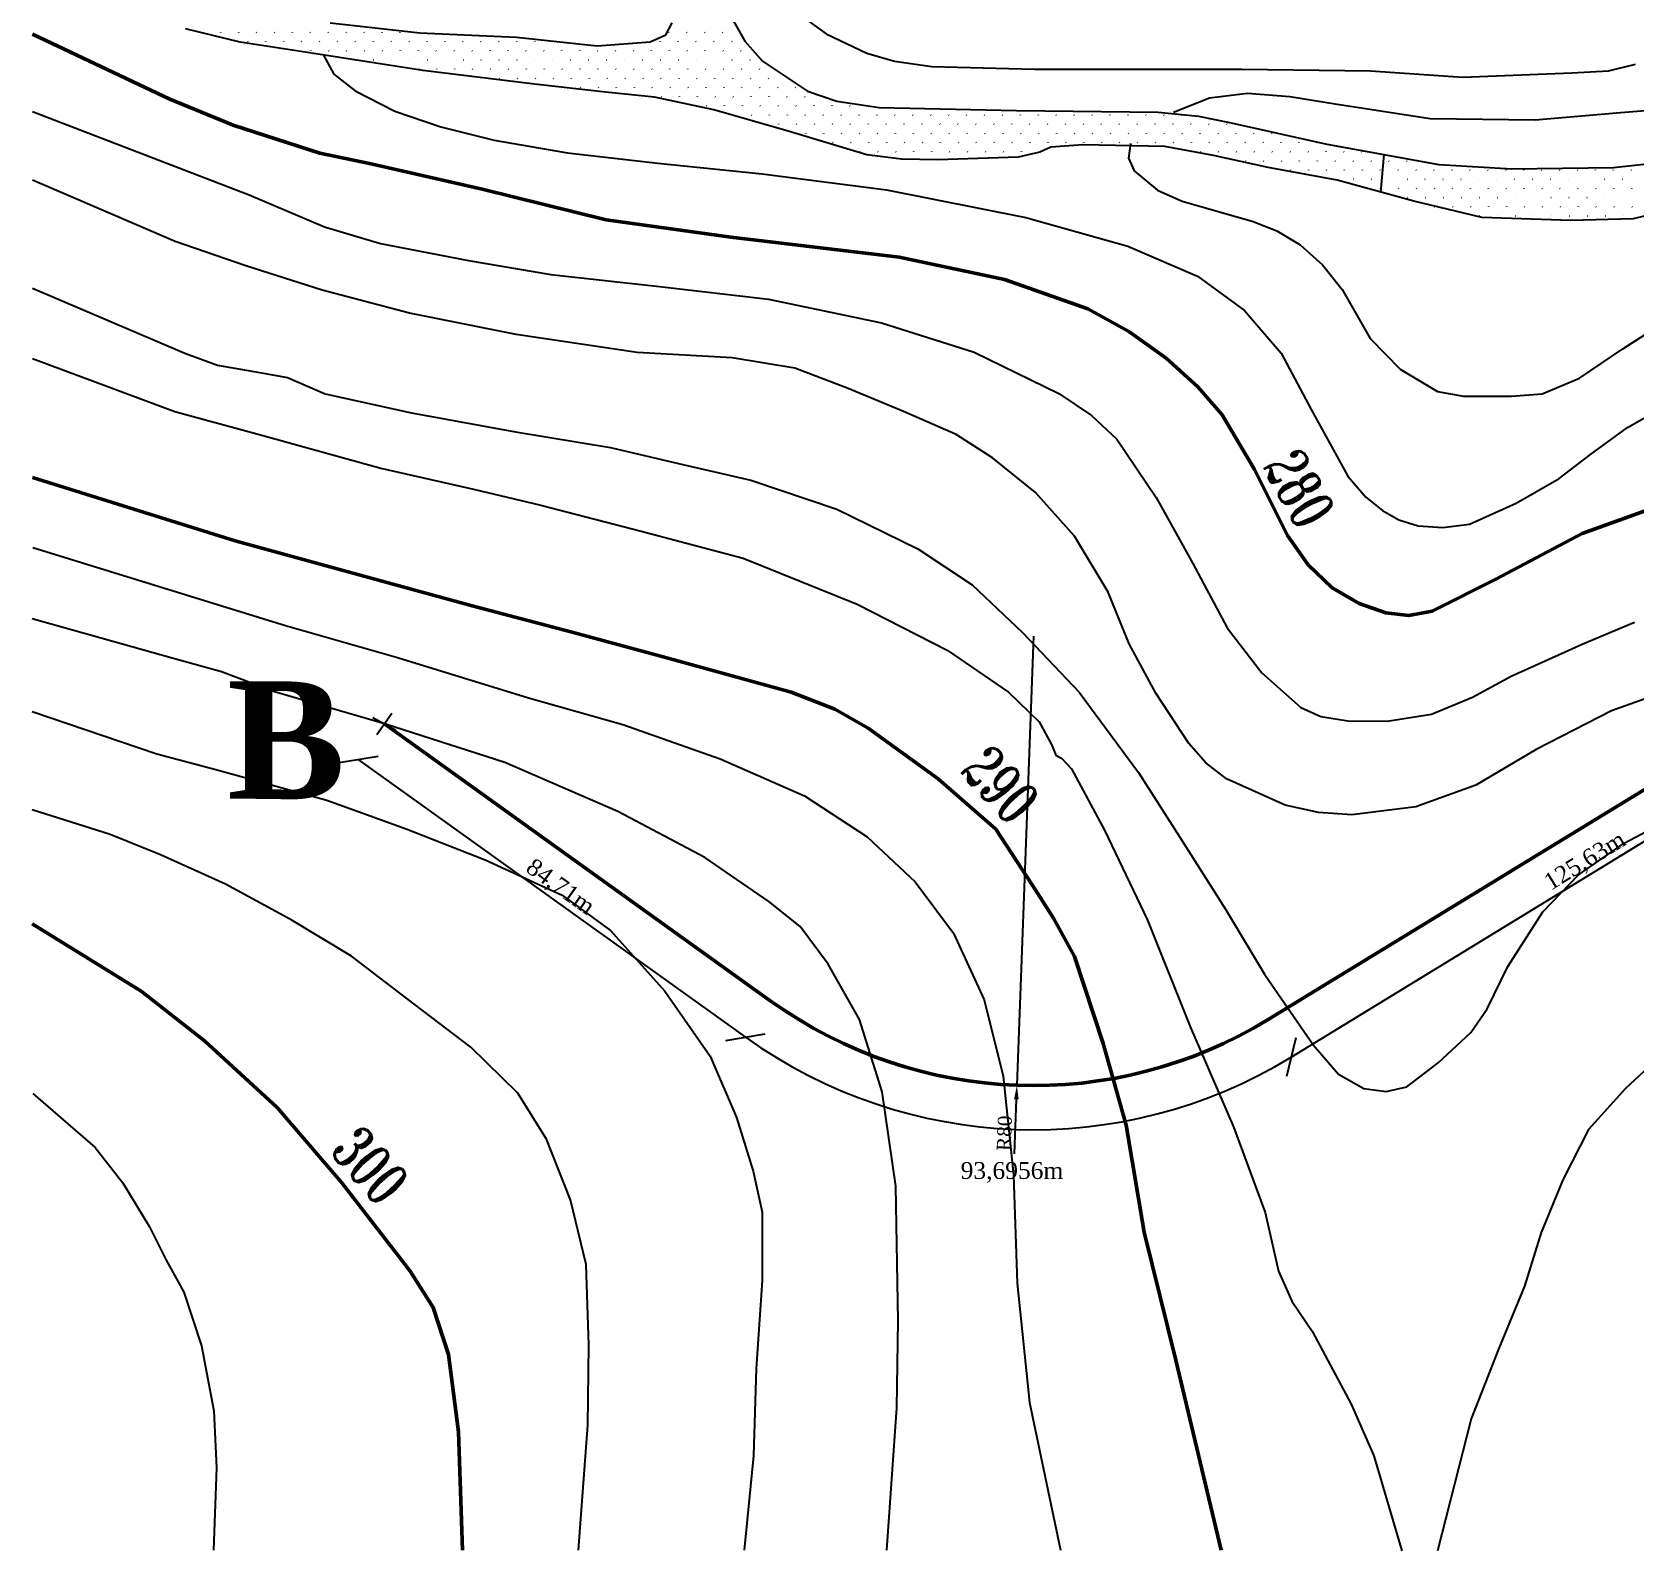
# Model space of a CAD drawing. Header units: millimetres. Extents: x 2268 to 10992, y 389 to 3530.
# Drawn here: x 5592.3 to 5877.3, y 390.2 to 660.5 of the extents above; entities that cross this region are included whole.
import ezdxf
from ezdxf.enums import TextEntityAlignment as Align

# ---------------------------------------------------------------- set-up
doc = ezdxf.new("R2010")
doc.units = ezdxf.units.MM
doc.layers.get('0').update_dxf_attribs({"true_color": 0xd9d9d9})
doc.layers.add('fiume', color=4, linetype='Continuous')
doc.layers.add('reffifilo 2', color=192, linetype='Continuous')
doc.layers.add('linee rosse', color=7, linetype='Continuous', lineweight=50, true_color=0xffc2c2)
doc.layers.add('picchetti', color=7, linetype='Continuous', true_color=0x990000)
doc.layers.add('testo', color=7, linetype='Continuous', true_color=0x990000)
doc.styles.get("Standard").update_dxf_attribs({"font": 'times.ttf'})
doc.styles.add('TRIPLEX', font='romant', dxfattribs={"width": 0.86, "height": 10})
doc.dimstyles.new('ISO-25', dxfattribs={"dimtxt": 2.5, "dimasz": 2.5, "dimexe": 1.25, "dimexo": 0.625, "dimtad": 1, "dimtxsty": 'Standard', "dimcen": 2.5, "dimadec": 0, "dimazin": 0, "dimtfac": 1, "dimtmove": 0, "dimatfit": 3, "dimfxl": 1, "dimarcsym": 0})

# ---------------------------------------------------------------- blocks, each defined once
blk = doc.blocks.new('B01C419F8')
at = {"layer": 'fiume', "linetype": 'Continuous'}
for p, q in [((332.82, 100.89), (332.84, 100.9)), ((333.4, 100.34), (333.41, 100.35)), ((333.98, 100.92), (333.99, 100.93)), ((334.56, 100.37), (334.57, 100.38)), ((335.14, 100.95), (335.15, 100.96)), ((335.72, 100.4), (335.73, 100.41)), ((332.82, 99.76), (332.84, 99.77)), ((333.4, 99.21), (333.41, 99.22)), ((333.98, 99.79), (333.99, 99.8)), ((334.56, 99.24), (334.57, 99.25)), ((335.14, 99.82), (335.15, 99.83)), ((335.72, 99.26), (335.73, 99.28)), ((332.82, 98.63), (332.84, 98.64)), ((333.4, 98.08), (333.41, 98.09)), ((333.98, 98.66), (333.99, 98.67)), ((334.56, 98.1), (334.57, 98.12)), ((335.14, 98.68), (335.15, 98.7)), ((335.72, 98.13), (335.73, 98.15)), ((332.82, 97.5), (332.84, 97.51)), ((333.98, 97.52), (333.99, 97.54)), ((335.14, 97.55), (335.15, 97.57)), ((332.82, 96.36), (332.84, 96.38)), ((333.4, 96.94), (333.41, 96.96)), ((333.98, 96.39), (333.99, 96.41)), ((334.56, 96.97), (334.57, 96.99)), ((335.14, 96.42), (335.15, 96.44)), ((335.72, 97), (335.73, 97.02)), ((332.82, 95.23), (332.84, 95.25)), ((333.4, 95.81), (333.41, 95.83)), ((333.98, 95.26), (333.99, 95.28)), ((334.56, 95.84), (334.57, 95.86)), ((335.14, 95.29), (335.15, 95.3)), ((335.72, 95.87), (335.73, 95.88)), ((332.82, 94.1), (332.84, 94.12)), ((333.4, 94.68), (333.41, 94.7)), ((333.98, 94.13), (333.99, 94.14)), ((334.56, 94.71), (334.57, 94.72)), ((335.14, 94.16), (335.15, 94.17)), ((335.72, 94.74), (335.73, 94.75)), ((333.4, 93.55), (333.41, 93.56)), ((334.56, 93.58), (334.57, 93.59)), ((335.14, 93.03), (335.15, 93.04)), ((335.72, 93.61), (335.73, 93.62)), ((332.82, 92.97), (332.84, 92.98)), ((333.4, 92.42), (333.41, 92.43)), ((333.98, 93), (333.99, 93.01)), ((334.56, 92.45), (334.57, 92.46)), ((335.72, 92.48), (335.73, 92.49)), ((332.82, 91.84), (332.84, 91.85)), ((333.4, 91.29), (333.41, 91.3)), ((333.98, 91.87), (333.99, 91.88)), ((334.56, 91.32), (334.57, 91.33)), ((335.14, 91.9), (335.15, 91.91)), ((335.72, 91.34), (335.73, 91.36)), ((332.82, 90.71), (332.84, 90.72)), ((333.4, 90.16), (333.41, 90.17)), ((333.98, 90.74), (333.99, 90.75)), ((334.56, 90.18), (334.57, 90.2)), ((335.14, 90.76), (335.15, 90.78)), ((332.82, 89.58), (332.84, 89.59)), ((333.4, 89.02), (333.41, 89.04)), ((333.98, 89.6), (333.99, 89.62)), ((334.56, 89.05), (334.57, 89.07)), ((335.14, 89.63), (335.15, 89.65)), ((332.82, 88.44), (332.84, 88.46)), ((333.98, 88.47), (333.99, 88.49)), ((335.14, 88.5), (335.15, 88.52)), ((332.82, 87.31), (332.84, 87.33)), ((333.4, 87.89), (333.41, 87.91)), ((333.98, 87.34), (333.99, 87.36)), ((334.56, 87.92), (334.57, 87.94)), ((332.24, 86.73), (332.26, 86.75)), ((332.82, 86.18), (332.84, 86.2)), ((333.4, 86.76), (333.41, 86.78)), ((333.98, 86.21), (333.99, 86.22)), ((334.56, 86.79), (334.57, 86.8)), ((332.24, 85.6), (332.26, 85.62)), ((332.82, 85.05), (332.84, 85.06)), ((333.4, 85.63), (333.41, 85.64)), ((333.98, 85.08), (333.99, 85.09)), ((332.24, 84.47), (332.26, 84.49)), ((332.82, 83.92), (332.84, 83.93)), ((333.4, 84.5), (333.41, 84.51)), ((331.66, 83.89), (331.68, 83.91)), ((332.24, 83.34), (332.26, 83.35)), ((333.4, 83.37), (333.41, 83.38)), ((331.66, 82.76), (331.68, 82.77)), ((332.24, 82.21), (332.26, 82.22)), ((332.82, 82.79), (332.84, 82.8)), ((333.4, 82.24), (333.41, 82.25)), ((331.08, 81.05), (331.1, 81.06)), ((331.66, 81.63), (331.68, 81.64)), ((332.24, 81.08), (332.26, 81.09)), ((332.82, 81.66), (332.84, 81.67)), ((331.08, 79.92), (331.1, 79.93)), ((331.66, 80.5), (331.68, 80.51)), ((332.24, 79.95), (332.26, 79.96)), ((332.82, 80.53), (332.84, 80.54)), ((331.66, 79.37), (331.68, 79.38)), ((332.82, 79.39), (332.84, 79.41)), ((330.5, 78.21), (330.52, 78.22)), ((331.08, 78.79), (331.1, 78.8)), ((331.66, 78.23), (331.68, 78.25)), ((332.24, 78.81), (332.26, 78.83)), ((330.5, 77.07), (330.52, 77.09)), ((331.08, 77.65), (331.1, 77.67)), ((331.66, 77.1), (331.68, 77.12)), ((332.24, 77.68), (332.26, 77.7)), ((330.5, 75.94), (330.52, 75.96)), ((331.08, 76.52), (331.1, 76.54)), ((331.66, 75.97), (331.68, 75.99)), ((332.24, 76.55), (332.26, 76.57)), ((329.92, 75.36), (329.94, 75.38)), ((330.5, 74.81), (330.52, 74.83)), ((331.08, 75.39), (331.1, 75.41)), ((331.66, 74.84), (331.68, 74.85)), ((329.92, 74.23), (329.94, 74.25)), ((331.08, 74.26), (331.1, 74.27)), ((329.92, 73.1), (329.94, 73.11)), ((330.5, 73.68), (330.52, 73.69)), ((331.08, 73.13), (331.1, 73.14)), ((331.66, 73.71), (331.68, 73.72)), ((329.34, 72.52), (329.36, 72.54)), ((329.92, 71.97), (329.94, 71.98)), ((330.5, 72.55), (330.52, 72.56)), ((331.08, 72), (331.1, 72.01)), ((329.34, 71.39), (329.36, 71.4)), ((329.92, 70.84), (329.94, 70.85)), ((330.5, 71.42), (330.52, 71.43)), ((331.08, 70.87), (331.1, 70.88)), ((329.34, 70.26), (329.36, 70.27)), ((330.5, 70.29), (330.52, 70.3)), ((329.34, 69.13), (329.36, 69.14)), ((329.92, 69.71), (329.94, 69.72)), ((330.5, 69.16), (330.52, 69.17)), ((331.08, 69.73), (331.1, 69.75)), ((329.34, 68), (329.36, 68.01)), ((329.92, 68.58), (329.94, 68.59)), ((330.5, 68.02), (330.52, 68.04)), ((331.08, 68.6), (331.1, 68.62)), ((329.34, 66.86), (329.36, 66.88)), ((329.92, 67.44), (329.94, 67.46)), ((330.5, 66.89), (330.52, 66.91)), ((331.08, 67.47), (331.1, 67.49)), ((329.34, 65.73), (329.36, 65.75)), ((329.92, 66.31), (329.94, 66.33)), ((330.5, 65.76), (330.52, 65.78)), ((331.08, 66.34), (331.1, 66.35)), ((329.92, 65.18), (329.94, 65.2)), ((331.08, 65.21), (331.1, 65.22)), ((329.34, 64.6), (329.36, 64.62)), ((329.92, 64.05), (329.94, 64.06)), ((330.5, 64.63), (330.52, 64.64)), ((331.08, 64.08), (331.1, 64.09)), ((329.34, 63.47), (329.36, 63.48)), ((329.92, 62.92), (329.94, 62.93)), ((330.5, 63.5), (330.52, 63.51)), ((331.08, 62.95), (331.1, 62.96)), ((331.66, 63.53), (331.68, 63.54)), ((329.34, 62.34), (329.36, 62.35)), ((329.92, 61.79), (329.94, 61.8)), ((330.5, 62.37), (330.52, 62.38)), ((331.08, 61.82), (331.1, 61.83)), ((331.66, 62.4), (331.68, 62.41)), ((329.34, 61.21), (329.36, 61.22)), ((329.92, 60.66), (329.94, 60.67)), ((330.5, 61.24), (330.52, 61.25)), ((331.08, 60.68), (331.1, 60.7)), ((331.66, 61.26), (331.68, 61.28)), ((329.34, 60.08), (329.36, 60.09)), ((330.5, 60.1), (330.52, 60.12)), ((331.66, 60.13), (331.68, 60.15)), ((329.34, 58.94), (329.36, 58.96)), ((329.92, 59.52), (329.94, 59.54)), ((330.5, 58.97), (330.52, 58.99)), ((331.08, 59.55), (331.1, 59.57)), ((331.66, 59), (331.68, 59.02)), ((329.34, 57.81), (329.36, 57.83)), ((329.92, 58.39), (329.94, 58.41)), ((330.5, 57.84), (330.52, 57.86)), ((331.08, 58.42), (331.1, 58.44)), ((331.66, 57.87), (331.68, 57.88)), ((329.34, 56.68), (329.36, 56.7)), ((329.92, 57.26), (329.94, 57.28)), ((330.5, 56.71), (330.52, 56.72)), ((331.08, 57.29), (331.1, 57.3)), ((331.66, 56.74), (331.68, 56.75)), ((329.92, 56.13), (329.94, 56.14)), ((331.08, 56.16), (331.1, 56.17)), ((331.66, 55.61), (331.68, 55.62)), ((329.34, 55.55), (329.36, 55.56)), ((329.92, 55), (329.94, 55.01)), ((330.5, 55.58), (330.52, 55.59)), ((331.08, 55.03), (331.1, 55.04)), ((329.34, 54.42), (329.36, 54.43)), ((329.92, 53.87), (329.94, 53.88)), ((330.5, 54.45), (330.52, 54.46)), ((331.08, 53.9), (331.1, 53.91)), ((331.66, 54.48), (331.68, 54.49)), ((329.34, 53.29), (329.36, 53.3)), ((329.92, 52.74), (329.94, 52.75)), ((330.5, 53.32), (330.52, 53.33)), ((331.08, 52.76), (331.1, 52.78)), ((331.66, 53.34), (331.68, 53.36)), ((328.76, 51.58), (328.78, 51.59)), ((329.34, 52.16), (329.36, 52.17)), ((329.92, 51.6), (329.94, 51.62)), ((330.5, 52.18), (330.52, 52.2)), ((331.08, 51.63), (331.1, 51.65)), ((331.66, 52.21), (331.68, 52.23)), ((329.34, 51.02), (329.36, 51.04)), ((330.5, 51.05), (330.52, 51.07)), ((328.76, 50.45), (328.78, 50.46)), ((329.34, 49.89), (329.36, 49.91)), ((329.92, 50.47), (329.94, 50.49)), ((330.5, 49.92), (330.52, 49.94)), ((331.08, 50.5), (331.1, 50.52)), ((328.18, 48.73), (328.2, 48.75)), ((328.76, 49.31), (328.78, 49.33)), ((329.34, 48.76), (329.36, 48.78)), ((329.92, 49.34), (329.94, 49.36)), ((330.5, 48.79), (330.52, 48.8)), ((327.6, 48.15), (327.62, 48.17)), ((328.18, 47.6), (328.2, 47.62)), ((328.76, 48.18), (328.78, 48.2)), ((329.34, 47.63), (329.36, 47.64)), ((329.92, 48.21), (329.94, 48.22)), ((327.6, 47.02), (327.62, 47.04)), ((328.76, 47.05), (328.78, 47.07)), ((329.34, 46.5), (329.36, 46.51)), ((329.92, 47.08), (329.94, 47.09)), ((326.44, 45.86), (326.46, 45.88)), ((327.02, 46.44), (327.04, 46.46)), ((327.6, 45.89), (327.62, 45.91)), ((328.18, 46.47), (328.2, 46.49)), ((328.76, 45.92), (328.78, 45.93)), ((325.28, 44.7), (325.3, 44.72)), ((325.86, 45.28), (325.88, 45.3)), ((326.44, 44.73), (326.46, 44.75)), ((327.02, 45.31), (327.04, 45.33)), ((327.6, 44.76), (327.62, 44.77)), ((328.18, 45.34), (328.2, 45.35)), ((328.76, 44.79), (328.78, 44.8)), ((329.34, 45.37), (329.36, 45.38)), ((324.12, 43.54), (324.14, 43.56)), ((324.7, 44.12), (324.72, 44.14)), ((325.28, 43.57), (325.3, 43.59)), ((325.86, 44.15), (325.88, 44.17)), ((326.44, 43.6), (326.46, 43.61)), ((327.02, 44.18), (327.04, 44.19)), ((327.6, 43.63), (327.62, 43.64)), ((328.18, 44.21), (328.2, 44.22)), ((328.76, 43.66), (328.78, 43.67)), ((329.34, 44.24), (329.34, 44.24)), ((324.7, 42.99), (324.72, 43.01)), ((325.86, 43.02), (325.88, 43.03)), ((326.44, 42.47), (326.46, 42.48)), ((327.02, 43.05), (327.04, 43.06)), ((327.6, 42.5), (327.62, 42.51)), ((328.18, 43.08), (328.2, 43.09)), ((328.76, 42.53), (328.78, 42.54)), ((324.12, 42.41), (324.14, 42.43)), ((324.7, 41.86), (324.72, 41.87)), ((325.28, 42.44), (325.3, 42.45)), ((325.86, 41.89), (325.88, 41.9)), ((327.02, 41.92), (327.04, 41.93)), ((328.18, 41.95), (328.2, 41.96)), ((324.12, 41.28), (324.14, 41.3)), ((324.7, 40.73), (324.72, 40.74)), ((325.28, 41.31), (325.3, 41.32)), ((325.86, 40.76), (325.88, 40.77)), ((326.44, 41.34), (326.46, 41.35)), ((327.02, 40.79), (327.04, 40.8)), ((327.6, 41.37), (327.62, 41.38)), ((328.18, 40.81), (328.2, 40.83)), ((324.12, 40.15), (324.14, 40.16)), ((324.7, 39.6), (324.72, 39.61)), ((325.28, 40.18), (325.3, 40.19)), ((325.86, 39.63), (325.88, 39.64)), ((326.44, 40.21), (326.46, 40.22)), ((327.02, 39.65), (327.04, 39.67)), ((327.6, 40.23), (327.62, 40.25)), ((328.18, 39.68), (328.2, 39.7)), ((325.28, 39.05), (325.3, 39.06)), ((325.86, 38.49), (325.88, 38.51)), ((326.44, 39.07), (326.46, 39.09)), ((327.02, 38.52), (327.04, 38.54)), ((327.6, 39.1), (327.62, 39.12)), ((325.28, 37.92), (325.3, 37.93)), ((326.44, 37.94), (326.46, 37.96)), ((327.6, 37.97), (327.62, 37.99)), ((325.28, 36.78), (325.3, 36.8)), ((325.86, 37.36), (325.88, 37.38)), ((326.44, 36.81), (326.46, 36.83)), ((327.02, 37.39), (327.04, 37.41)), ((327.6, 36.84), (327.62, 36.85)), ((325.28, 35.65), (325.3, 35.67)), ((325.86, 36.23), (325.88, 36.25)), ((326.44, 35.68), (326.46, 35.69)), ((327.02, 36.26), (327.04, 36.27)), ((327.6, 35.71), (327.62, 35.72)), ((325.28, 34.52), (325.3, 34.54)), ((325.86, 35.1), (325.88, 35.11)), ((326.44, 34.55), (326.46, 34.56)), ((327.02, 35.13), (327.04, 35.14)), ((327.6, 34.58), (327.62, 34.59)), ((325.28, 33.39), (325.3, 33.4)), ((325.86, 33.97), (325.88, 33.98)), ((326.44, 33.42), (326.46, 33.43)), ((327.02, 34), (327.04, 34.01)), ((327.6, 33.45), (327.61, 33.45)), ((324.7, 32.81), (324.72, 32.82)), ((325.86, 32.84), (325.88, 32.85)), ((327.02, 32.87), (327.04, 32.88)), ((324.7, 31.68), (324.72, 31.69)), ((325.28, 32.26), (325.3, 32.27)), ((325.86, 31.71), (325.88, 31.72)), ((326.44, 32.29), (326.46, 32.3)), ((327.02, 31.73), (327.04, 31.75)), ((324.7, 30.55), (324.72, 30.56)), ((325.28, 31.13), (325.3, 31.14)), ((325.86, 30.58), (325.88, 30.59)), ((326.44, 31.16), (326.46, 31.17)), ((327.02, 30.6), (327.04, 30.62)), ((324.7, 29.42), (324.72, 29.43)), ((325.28, 30), (325.3, 30.01)), ((325.86, 29.44), (325.88, 29.46)), ((326.44, 30.02), (326.46, 30.04)), ((327.02, 29.47), (327.04, 29.49)), ((325.28, 28.86), (325.3, 28.88)), ((325.86, 28.31), (325.88, 28.33)), ((326.44, 28.89), (326.46, 28.91)), ((324.7, 28.28), (324.72, 28.3)), ((325.28, 27.73), (325.3, 27.75)), ((326.44, 27.76), (326.46, 27.78)), ((324.7, 27.15), (324.72, 27.17)), ((325.28, 26.6), (325.3, 26.62)), ((325.86, 27.18), (325.88, 27.2)), ((326.44, 26.63), (326.46, 26.64)), ((324.7, 26.02), (324.72, 26.04)), ((325.28, 25.47), (325.3, 25.48)), ((325.86, 26.05), (325.88, 26.06)), ((326.44, 25.5), (326.46, 25.51)), ((324.7, 24.89), (324.72, 24.9)), ((325.28, 24.34), (325.3, 24.35)), ((325.86, 24.92), (325.88, 24.93)), ((326.44, 24.37), (326.46, 24.38)), ((324.7, 23.76), (324.72, 23.77)), ((325.86, 23.79), (325.88, 23.8)), ((324.12, 23.18), (324.14, 23.19)), ((324.7, 22.63), (324.72, 22.64)), ((325.28, 23.21), (325.3, 23.22)), ((325.86, 22.66), (325.88, 22.67)), ((324.12, 22.05), (324.14, 22.06)), ((324.7, 21.5), (324.72, 21.51)), ((325.28, 22.08), (325.3, 22.09)), ((325.86, 21.52), (325.88, 21.54)), ((324.12, 20.92), (324.14, 20.93)), ((324.7, 20.36), (324.72, 20.38)), ((325.28, 20.94), (325.3, 20.96)), ((325.86, 20.39), (325.88, 20.41)), ((324.12, 19.78), (324.14, 19.8)), ((324.7, 19.23), (324.72, 19.25)), ((325.28, 19.81), (325.3, 19.83)), ((324.12, 18.65), (324.14, 18.67)), ((325.28, 18.68), (325.3, 18.7)), ((324.12, 17.52), (324.14, 17.54)), ((324.7, 18.1), (324.72, 18.12)), ((325.28, 17.55), (325.3, 17.56)), ((324.12, 16.39), (324.14, 16.4)), ((324.7, 16.97), (324.72, 16.98)), ((324.12, 15.26), (324.14, 15.27)), ((324.7, 15.84), (324.72, 15.85)), ((324.7, 14.71), (324.72, 14.72)), ((324.12, 14.13), (324.14, 14.14)), ((324.7, 13.58), (324.72, 13.59)), ((324.12, 13), (324.14, 13.01)), ((324.12, 11.87), (324.14, 11.88)), ((324.12, 10.73), (324.14, 10.75))]:
    blk.add_line(p, q, dxfattribs=at)
blk = doc.blocks.new('_Oblique')
at = {"color": 0, "linetype": 'ByBlock', "lineweight": -2}
blk.add_line((-0.5, -0.5), (0.5, 0.5), dxfattribs=at)
blk = doc.blocks.new('*D5')
at = {"layer": 'Defpoints', "color": 0, "transparency": 16777216}
for p in [(5654.95, 537.4), (5723.78, 488.02), (5719.21, 481.64)]:
    blk.add_point(p, dxfattribs=at)
at = {"layer": 'testo', "color": 0, "lineweight": -2, "transparency": 16777216}
blk.add_line((5650.38, 531.02), (5719.21, 481.64), dxfattribs=at)
at = {"layer": 'testo', "color": 0, "lineweight": -2, "transparency": 16777216, "xscale": 5, "yscale": 5, "zscale": 5}
for p, rotation in [((5650.38, 531.02), 144.3436702801646), ((5719.21, 481.64), 324.3436702801645)]:
    blk.add_blockref('_Oblique', p, dxfattribs=dict(at, rotation=rotation))
at = {"layer": 'testo', "color": 0, "transparency": 16777216, "insert": (5686.14, 508.2), "char_height": 3, "attachment_point": 5, "rotation": 324.3437}
blk.add_mtext('84,71m', dxfattribs=at)
blk = doc.blocks.new('*D7')
at = {"layer": 'Defpoints', "color": 0, "transparency": 16777216}
for p in [(5770.42, 553.02), (5767.48, 473.07)]:
    blk.add_point(p, dxfattribs=at)
at = {"layer": 'picchetti', "color": 0, "lineweight": -2, "transparency": 16777216}
for p, q in [((5770.42, 553.02), (5767.48, 473.07)), ((5767.03, 460.87), (5767.39, 470.58))]:
    blk.add_line(p, q, dxfattribs=at)
at = {"layer": 'picchetti', "color": 0, "transparency": 16777216}
blk.add_solid([(5766.97, 470.59), (5767.8, 470.56), (5767.48, 473.07)], dxfattribs=at)
at = {"layer": 'picchetti', "color": 0, "transparency": 16777216, "insert": (5765.26, 464.54), "char_height": 2.5, "attachment_point": 5, "rotation": 87.8959}
blk.add_mtext('R80', dxfattribs=at)
blk = doc.blocks.new('*D8')
at = {"layer": 'Defpoints', "color": 0, "transparency": 16777216}
for p in [(5919.33, 550.32), (5923.42, 543.62), (5812.16, 484.77)]:
    blk.add_point(p, dxfattribs=at)
at = {"layer": 'testo', "color": 0, "lineweight": -2, "transparency": 16777216}
blk.add_line((5816.25, 478.08), (5923.42, 543.62), dxfattribs=at)
at = {"layer": 'testo', "color": 0, "lineweight": -2, "transparency": 16777216, "xscale": 5, "yscale": 5, "zscale": 5}
for p, rotation in [((5923.42, 543.62), 31.44822569601158), ((5816.25, 478.08), 211.4482256960116)]:
    blk.add_blockref('_Oblique', p, dxfattribs=dict(at, rotation=rotation))
at = {"layer": 'testo', "color": 0, "transparency": 16777216, "insert": (5868.64, 512.81), "char_height": 3, "attachment_point": 5, "rotation": 31.4482}
blk.add_mtext('125,63m', dxfattribs=at)

msp = doc.modelspace()

# ---------------------------------------------------------------- linework, layer by layer
at = {"ltscale": 0.5, "transparency": 33554687}
msp.add_line((5832.23741, 632.02835), (5832.79668, 638.73103), dxfattribs=at)
at = {"linetype": 'ByBlock', "ltscale": 0.5, "transparency": 33554687}
for p, q in [((5653.62921, 535.48873), (5656.27874, 539.30619)), ((5652.92134, 538.52291), (5656.98661, 536.27201))]:
    msp.add_line(p, q, dxfattribs=at)
at = {"transparency": 33554687, "flags": 128}
for points in [[(5710.84038, 711.30547), (5712.75628, 709.85099), (5714.22564, 706.4062), (5715.87574, 697.62834), (5716.4201, 688.51026), (5718.15526, 679.69838), (5722.06787, 671.29478), (5727.8177, 664.38817), (5733.56754, 660.2374), (5740.81437, 656.76708), (5745.7264, 655.34664), (5752.34807, 654.3855), (5770.61825, 653.9432), (5788.20799, 653.9432), (5807.46483, 653.9432), (5830.39613, 653.60297), (5846.79507, 652.51425), (5866.22203, 653.26275), (5872.73737, 653.65826), (5877.51756, 654.79377)], [(5883.74372, 628.86847), (5877.10929, 627.26941), (5866.01789, 626.99723), (5850.16332, 627.54159), (5838.11928, 630.43352), (5824.44216, 634.14199), (5812.19399, 636.45554), (5802.4635, 638.56494), (5793.78771, 640.16401), (5779.226, 640.47021), (5773.54421, 640.02792), (5771.56238, 639.14333), (5767.6923, 638.25874), (5753.43679, 637.81644), (5746.92995, 637.92702), (5740.78035, 638.70103), (5726.80414, 642.88044), (5713.59067, 646.70884), (5703.00911, 648.94484), (5694.32072, 649.85989), (5681.63574, 651.26377), (5661.81368, 653.70504), (5642.42074, 656.69904), (5629.322, 658.7404), (5619.59151, 661.08797)], [(5644.11461, 656.41616), (5645.96804, 653.04596), (5649.73881, 650.05187), (5656.79462, 646.43875), (5665.00936, 643.67778), (5674.51937, 641.29176), (5687.54024, 639.00799), (5703.59478, 637.20143), (5722.17168, 635.29261), (5744.25944, 632.42938), (5769.04, 627.52099), (5787.24196, 622.44217), (5799.6152, 617.09066), (5807.96628, 610.98925), (5814.5108, 603.35398), (5819.82823, 593.33268), (5826.37275, 581.50481), (5829.57258, 577.75109), (5832.54233, 575.40341), (5835.42686, 573.73319), (5838.84825, 572.67653), (5843.26239, 572.35271), (5847.98331, 572.94921), (5856.30031, 576.69868), (5863.93558, 581.09578), (5869.49161, 585.32245), (5876.10431, 590.16267), (5883.53507, 594.35526)], [(5882.89315, 646.79844), (5874.11529, 646.08396), (5859.68967, 644.85914), (5840.97719, 645.0973), (5824.10193, 647.71705), (5816.05131, 649.02054), (5808.48551, 649.57128), (5801.74051, 648.79089), (5795.35275, 646.18603)], [(5592.3406, 646.37743), (5630.90626, 631.56019), (5644.31912, 625.85077), (5654.27225, 622.88529), (5669.95184, 619.85163), (5684.57476, 617.39743), (5703.90155, 615.25001), (5723.26243, 613.00033), (5743.40729, 608.80775), (5759.87085, 603.55849), (5774.93689, 596.19591), (5780.72726, 592.28879), (5785.26497, 588.04934), (5792.25261, 577.72126), (5798.79713, 565.96157), (5804.86445, 554.47457), (5811.03402, 546.46435), (5817.98758, 540.32886), (5821.53679, 538.70125), (5826.33866, 537.94284), (5833.33909, 537.85762), (5841.23427, 539.10176), (5848.54999, 542.1482), (5855.37998, 545.88489), (5868.02591, 551.61134), (5877.3314, 555.49715)], [(5787.68508, 640.71229), (5787.31412, 638.10897), (5788.32206, 635.83799), (5792.47417, 632.3953), (5796.85636, 630.41404), (5801.04681, 629.22529), (5809.53424, 626.80518), (5813.74813, 625.13923), (5817.88532, 622.68077), (5821.85635, 619.106), (5825.31608, 614.73872), (5830.32673, 606.01269), (5835.67824, 600.55892), (5842.29094, 596.53677), (5846.92664, 595.7187), (5855.48224, 595.7187), (5860.90192, 596.16182), (5867.54871, 598.92279), (5875.28624, 604.13796), (5882.41023, 608.73957)], [(5889.02292, 545.33951), (5873.27516, 539.7494), (5859.87934, 532.82993), (5849.14223, 526.48992), (5838.4733, 522.6382), (5827.05447, 521.20658), (5821.12776, 521.62414), (5815.22661, 522.91088), (5804.76219, 527.64885), (5801.08516, 530.47373), (5798.04724, 533.88659), (5792.18444, 542.88531), (5787.44647, 551.64543), (5783.73109, 560.84866), (5777.69786, 570.80179), (5770.77839, 578.6075), (5763.14312, 584.77708), (5756.70085, 588.90149), (5747.2931, 593.0259), (5737.47631, 597.11623), (5728.00039, 600.69526), (5716.82016, 602.57), (5699.91348, 603.52441), (5678.40518, 606.7285), (5659.41925, 610.51205), (5643.876, 614.56829), (5630.30975, 618.89722), (5617.76609, 623.26023), (5592.3406, 634.14756)], [(5592.35868, 614.93598), (5619.4363, 603.37102), (5625.2991, 601.24064), (5633.10481, 599.8772), (5637.70643, 599.02505), (5644.45547, 596.16182), (5659.79419, 592.7873), (5678.30292, 589.37869), (5695.20961, 586.61772), (5707.27607, 583.75449), (5720.12651, 580.75492), (5735.46524, 575.60793), (5749.88364, 568.55211), (5759.52999, 562.17802), (5768.46054, 553.69059), (5778.5841, 543.02166), (5789.11669, 528.77369), (5796.47928, 517.21851), (5804.59176, 504.43624), (5811.54531, 492.88107), (5820.23726, 480.23514), (5824.70253, 475.05406), (5829.20189, 472.49761), (5833.15587, 471.98632), (5836.83717, 472.80438), (5842.42728, 477.09922), (5848.22191, 482.48482), (5851.11923, 486.71149), (5854.80052, 494.24451), (5861.03827, 503.95904), (5867.41236, 510.53765), (5875.52484, 516.16185), (5883.7055, 520.49077)], [(5592.35868, 602.443), (5617.68773, 593.01429), (5632.93438, 588.83332), (5654.34042, 582.90234), (5670.80399, 579.18696), (5682.76819, 576.32373), (5700.66337, 571.72212), (5718.76307, 566.91598), (5739.07836, 558.73533), (5755.06472, 550.52059), (5765.97226, 543.05574), (5771.46011, 537.73832), (5773.64162, 533.75025), (5774.4256, 531.80735), (5775.43966, 531.27901), (5777.22066, 529.42132), (5783.08346, 518.4797), (5790.68465, 502.49334), (5798.3881, 483.33697), (5805.98929, 465.6804), (5811.64757, 450.40984), (5814.0336, 440.0136), (5816.38553, 434.628), (5819.99866, 429.34466), (5826.93517, 416.30674), (5830.95093, 407.1372), (5835.95093, 390.19364)], [(5592.41005, 568.78136), (5637.34853, 554.93473), (5657.27182, 549.19123), (5680.62077, 542.03316), (5697.35703, 537.26111), (5714.67274, 531.15971), (5729.70469, 524.5811), (5740.85083, 517.28669), (5749.37235, 509.31055), (5756.22365, 500.17548), (5761.67741, 488.31354), (5765.01785, 474.7132), (5766.89258, 457.09071), (5767.54022, 437.83209), (5769.73877, 416.63056), (5775.20958, 390.34587)], [(5744.32761, 390.34587), (5746.11713, 415.68626), (5746.37278, 431.16826), (5745.92966, 455.1478), (5743.50955, 471.91814), (5739.45331, 484.76859), (5733.89728, 494.61946), (5728.92071, 501.33441), (5723.3306, 505.79968), (5711.97994, 513.63948), (5696.47079, 521.82013), (5676.3941, 530.54616), (5654.95397, 537.39746), (5635.38858, 543.08983), (5625.97671, 546.68309), (5617.18927, 549.12172), (5592.28134, 556.11487)], [(5592.28134, 539.63108), (5614.45693, 532.04607), (5624.95824, 529.26793), (5644.69407, 523.79712), (5658.83978, 518.7183), (5672.91732, 513.23044), (5686.58583, 506.92452), (5695.17552, 500.6186), (5704.85596, 489.84741), (5712.93435, 478.25815), (5717.57006, 467.35061), (5720.56963, 457.80652), (5722.17168, 450.47802), (5722.17168, 438.30929), (5721.08092, 422.68084), (5720.61224, 407.10936), (5718.96759, 390.34587)], [(5689.51723, 390.34587), (5691.1278, 412.60999), (5691.35788, 426.80525), (5690.84659, 441.17252), (5688.05153, 452.69361), (5683.82486, 463.49889), (5678.71195, 471.64546), (5670.32678, 479.8602), (5660.20323, 487.56364), (5649.09117, 496.05107), (5638.35406, 502.52742), (5626.69663, 508.86743), (5615.15263, 514.07207), (5606.20055, 517.69369), (5592.28134, 522.10621)], [(5882.2398, 478.53084), (5875.76344, 472.53169), (5869.18484, 465.23728), (5864.58322, 456.27264), (5860.73149, 446.86489), (5857.76601, 437.3208), (5853.18143, 426.14057), (5848.29221, 413.69663), (5842.29094, 390.19364)], [(5592.41547, 471.61664), (5603.5282, 461.97767), (5608.4618, 455.72567), (5613.1743, 447.89145), (5616.09587, 442.09285), (5619.29996, 436.23004), (5622.40179, 426.68595), (5624.61315, 415.16588), (5625.08137, 404.97549), (5624.54944, 390.35833)]]:
    msp.add_lwpolyline(points, dxfattribs=at)
at = {"transparency": 33554687}
for points in [[(5645.31267, 662.17669), (5661.26931, 660.37349), (5678.45077, 659.64102), (5692.79874, 658.09976), (5702.2282, 658.79532), (5705.02037, 660.03771), (5706.13563, 662.15239)], [(5716.45412, 663.5376), (5719.09088, 658.91477), (5722.23798, 655.33813), (5730.23331, 650.03059), (5735.42178, 648.23589), (5742.9578, 647.10464), (5767.3861, 646.5943), (5792.59692, 646.28809), (5799.80973, 645.59063), (5805.59358, 644.38282), (5822.63895, 640.6063), (5842.54223, 636.93185), (5855.50488, 636.18335), (5873.63897, 636.45554), (5880.09053, 637.13599)]]:
    msp.add_lwpolyline(points, dxfattribs=at)
at = {"layer": 'linee rosse', "transparency": 33554687, "flags": 128}
for points in [[(5592.3406, 660.15088), (5616.76941, 648.56819), (5628.06007, 643.93343), (5643.46697, 638.97391), (5652.29526, 637.16734), (5672.33786, 632.56573), (5694.39154, 627.11196), (5716.61565, 624.04421), (5746.54321, 620.46518), (5765.29054, 616.47711), (5780.11797, 611.26194), (5787.38256, 607.24831), (5794.05917, 602.46774), (5799.64502, 597.37187), (5803.97821, 592.37827), (5809.73875, 582.69783), (5815.63564, 570.93814), (5819.28285, 565.73575), (5823.54361, 561.63264), (5828.36678, 558.79924), (5833.0877, 557.16737), (5837.19081, 556.66886), (5841.37061, 557.47415), (5852.68718, 563.13243), (5868.02591, 571.279), (5883.67141, 576.93728)], [(5592.35868, 581.27434), (5628.42484, 569.95705), (5648.27311, 564.51292), (5670.56539, 558.39447), (5688.15379, 553.75877), (5704.58327, 549.32758), (5727.35276, 543.05574), (5735.12012, 540.03061), (5741.02126, 536.64756), (5753.49676, 527.64885), (5763.75666, 518.65013), (5770.19893, 508.73109), (5773.97396, 502.81715), (5777.69786, 495.9829), (5782.81077, 480.50783), (5786.9011, 465.98717), (5790.10519, 446.93307), (5795.72938, 424.12949), (5803.84187, 390.34587)], [(5592.28134, 501.80512), (5611.67516, 489.80261), (5622.94738, 481.0032), (5635.86578, 469.10633), (5647.42095, 455.69318), (5659.55559, 440.0136), (5663.62461, 433.53085), (5666.33872, 425.16912), (5668.16232, 411.41002), (5668.86108, 390.35833)]]:
    msp.add_lwpolyline(points, dxfattribs=at)
at = {"layer": 'reffifilo 2', "lineweight": 50}
for p, q in [((5812.15519, 484.77144), (5919.33095, 550.31569)), ((5654.95397, 537.39746), (5723.78319, 488.01815))]:
    msp.add_line(p, q, dxfattribs=at)
at = {"layer": 'reffifilo 2', "color": 2, "lineweight": 50}
msp.add_arc((5770.41696, 553.0204), 80, 234.3436703, 301.4482257, dxfattribs=at)
at = {"layer": 'testo'}
msp.add_arc((5770.41696, 553.0204), 87.84663, 234.3436703, 301.4482257, dxfattribs=at)

# ---------------------------------------------------------------- block references
at = {"transparency": 33554687, "xscale": 2.8185430224, "yscale": 2.8185430224, "zscale": 2.8185430224, "rotation": 270}
msp.add_blockref('B01C419F8', (5592.34694, 1574.06849), dxfattribs=at)

# ---------------------------------------------------------------- texts
at = {"transparency": 33554687, "style": 'TRIPLEX', "width": 0.688}
for s, rotation, p in [('280', 299.0546041, (5814.36871, 577.42214)), ('290', 312.70939, (5761.73873, 523.97619)), ('300', 311.5663696, (5649.54303, 456.25078))]:
    msp.add_text(s, height=7.666437, rotation=rotation, dxfattribs=at).set_placement(p, align=Align.CENTER)
at = {"layer": 'picchetti', "insert": (5757.47568, 459.41186), "char_height": 3, "width": 12.9351978, "attachment_point": 1}
msp.add_mtext('93,6956m', dxfattribs=at)
at = {"layer": 'testo', "ltscale": 0.5, "transparency": 33554687, "insert": (5626.9688, 544.95898), "char_height": 20.891217, "attachment_point": 1}
msp.add_mtext_dynamic_manual_height_columns('{\\fTimes New Roman|b1|i0|c0|p18;B}', width=38.8991261, gutter_width=68.72111, heights=[0], dxfattribs=at)

# ---------------------------------------------------------------- dimensions: what is measured, and where the dimension line sits
at = {"layer": 'picchetti'}
dim = msp.add_radius_dim(center=(5770.41696, 553.0204), mpoint=(5767.47981, 473.07433), dimstyle='ISO-25', dxfattribs=at)
dim.commit()
dim.dimension.update_dxf_attribs({"geometry": '*D7', "text_midpoint": (5765.26363, 464.54234)})
at = {"layer": 'testo'}
dim = msp.add_aligned_dim(p1=(5812.15519, 484.77144), p2=(5919.33095, 550.31569), distance=-7.84663, dimstyle='ISO-25', override={"dimtxt": 3, "dimasz": 5, "dimgap": 0.5, "dimtad": 3, "dimpost": 'm', "dimblk1": 'Oblique', "dimblk2": 'Oblique', "dimsah": 1, "dimse1": 1, "dimse2": 1}, dxfattribs=at)
dim.commit()
dim.dimension.update_dxf_attribs({"geometry": '*D8', "text_midpoint": (5868.63541, 512.81412)})
dim = msp.add_linear_dim(base=(5719.20922, 481.64255), p1=(5654.95397, 537.39746), p2=(5723.78319, 488.01815), angle=324.3436703, dimstyle='ISO-25', override={"dimtxt": 3, "dimasz": 5, "dimgap": 0.5, "dimtad": 3, "dimpost": 'm', "dimblk1": 'Oblique', "dimblk2": 'Oblique', "dimsah": 1, "dimse1": 1, "dimse2": 1, "dimsd1": 0, "dimsd2": 0}, dxfattribs=at)
dim.commit()
dim.dimension.update_dxf_attribs({"geometry": '*D5', "text_midpoint": (5686.137, 508.20334)})

doc.saveas('drawing.dxf')
